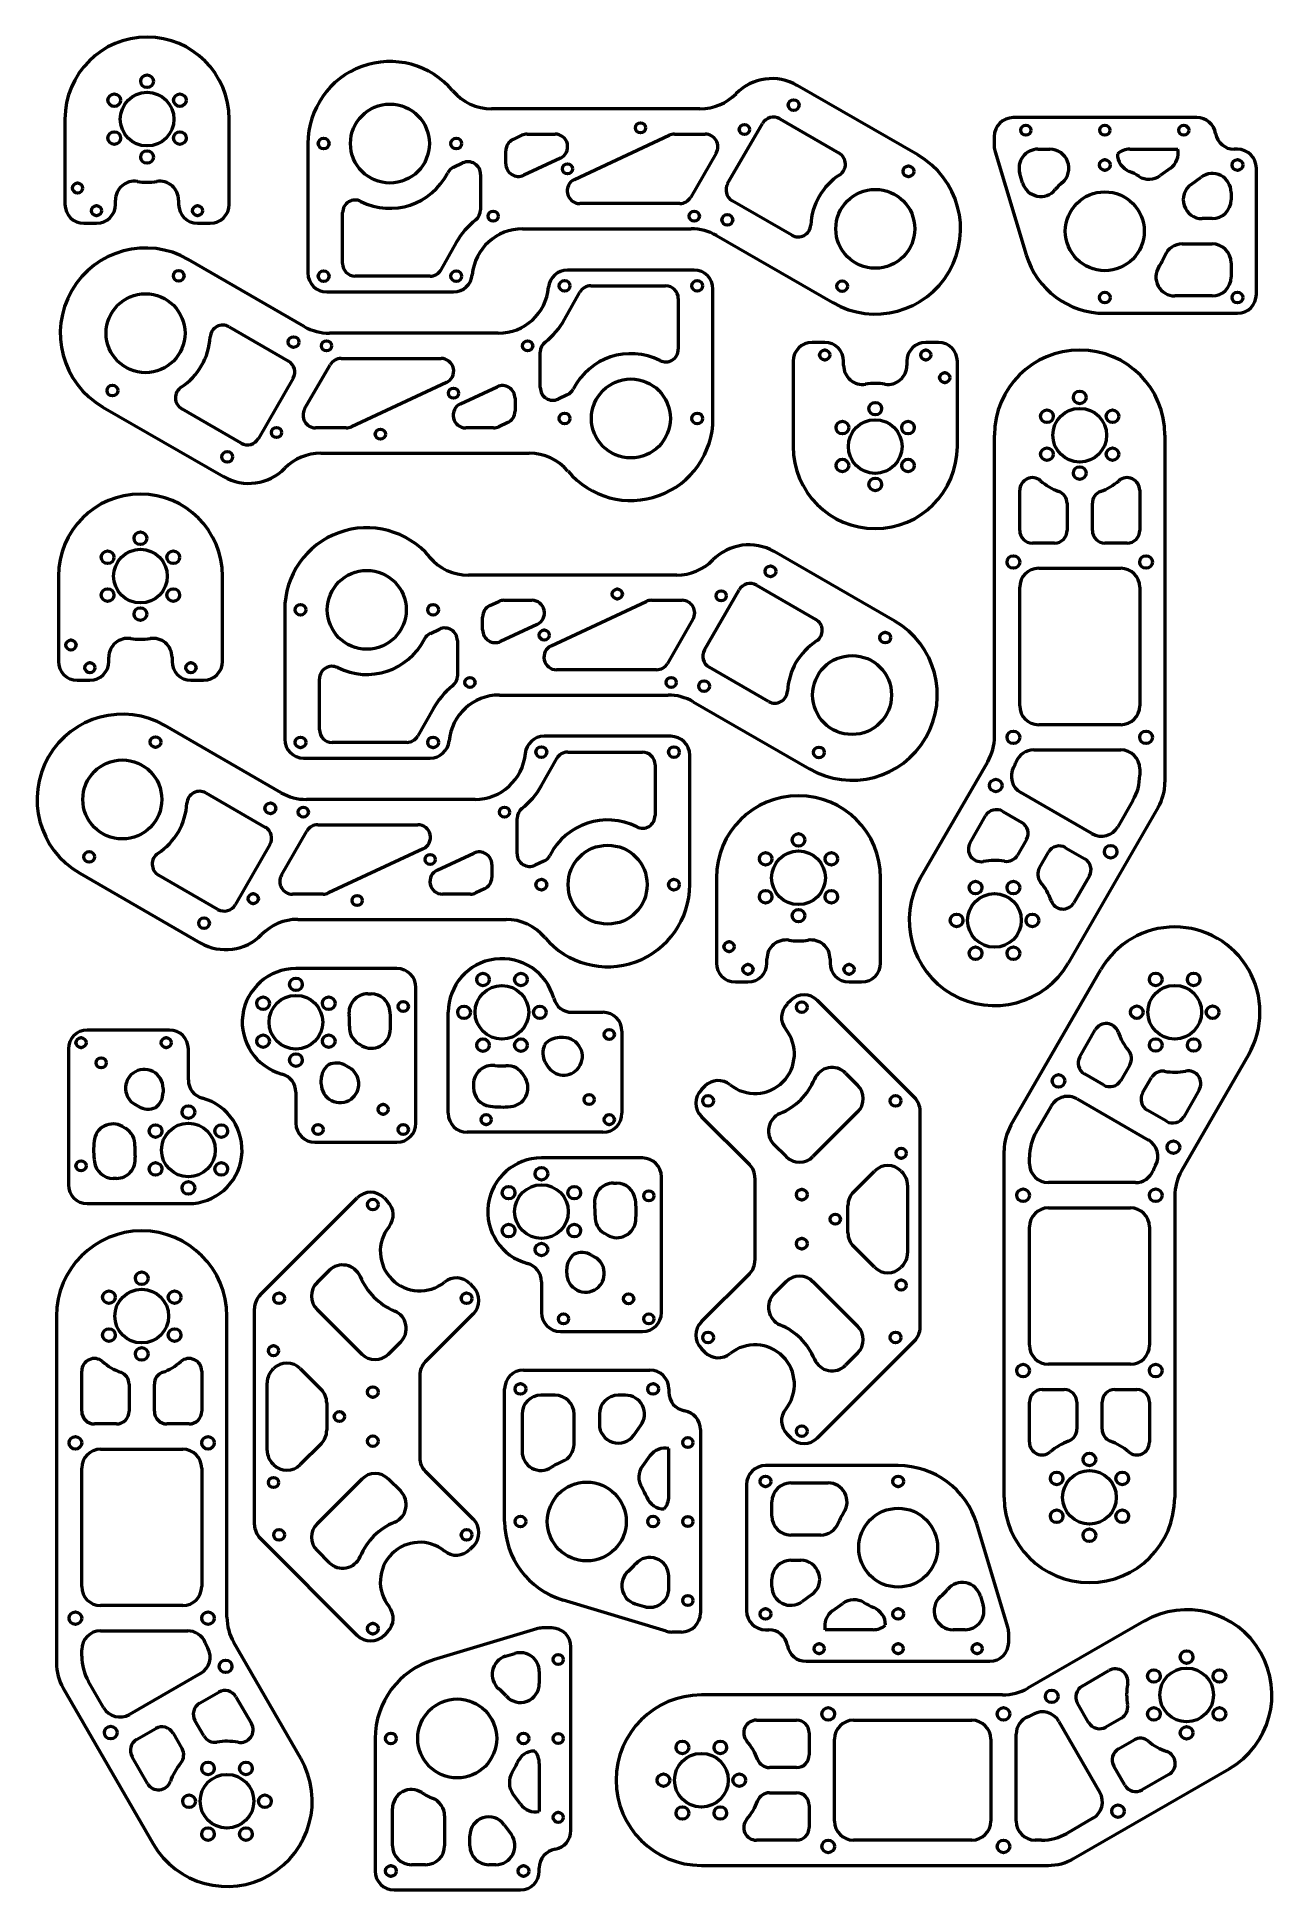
# Model space of a CAD drawing. Header units: millimetres. Extents: x 1 to 197, y 2 to 296.
import ezdxf

# ---------------------------------------------------------------- set-up
doc = ezdxf.new("R2010")
doc.units = ezdxf.units.MM
doc.layers.add('Visible (ISO)', color=7, linetype='Continuous', lineweight=50)

msp = doc.modelspace()

# ---------------------------------------------------------------- linework, layer by layer
at = {"layer": 'Visible (ISO)'}
for p, q in [((140.93, 277.31), (121.83, 288.34)), ((5.87, 282.99), (5.87, 269.49)), ((31.87, 269.49), (31.87, 282.99)), ((106.42, 284.62), (73.42, 284.62)), ((110.8, 272.77), (116.3, 282.3)), ((119.04, 283.03), (128.45, 277.59)), ((185.11, 283.23), (156.02, 283.23)), ((44.33, 279.12), (44.33, 258.62)), ((76.83, 279.79), (78.23, 280.44)), ((79.07, 280.62), (83.47, 280.62)), ((86.55, 273.44), (101.56, 280.44)), ((102.4, 280.62), (107.26, 280.62)), ((153.02, 280.23), (153.02, 278.67)), ((67.41, 275.39), (68.83, 276.05)), ((75.68, 275.92), (75.68, 277.97)), ((84.32, 276.81), (78.52, 274.11)), ((108.99, 277.62), (104.95, 270.62)), ((153.15, 277.8), (158.08, 261.47)), ((159.93, 278.23), (161.83, 278.23)), ((174.48, 278.23), (182.11, 278.23)), ((191.52, 278.23), (191.02, 278.23)), ((71.68, 274.24), (71.68, 268.63)), ((157.51, 272.88), (157.06, 274.36)), ((180.92, 275.23), (179.29, 274.04)), ((184.19, 272.66), (185.76, 273.8)), ((194.52, 255.23), (194.52, 275.23)), ((13.87, 269.49), (13.87, 270.15)), ((23.87, 270.15), (23.87, 269.49)), ((120.95, 264.6), (111.54, 270.04)), ((190.52, 271.37), (190.52, 270.23)), ((49.83, 260.12), (49.83, 268.18)), ((103.21, 269.62), (87.39, 269.62)), ((187.52, 267.23), (185.95, 267.23)), ((8.87, 266.49), (10.87, 266.49)), ((26.87, 266.49), (28.87, 266.49)), ((78.33, 265.62), (105.04, 265.62)), ((109.04, 264.55), (127.43, 253.93)), ((67.83, 263.43), (65.41, 259.14)), ((182.79, 263.23), (187.52, 263.23)), ((43.77, 250.15), (25.38, 260.77)), ((105.48, 259.08), (85.43, 259.08)), ((190.52, 260.23), (190.52, 257.98)), ((47.33, 255.62), (67.38, 255.62)), ((63.67, 258.12), (51.83, 258.12)), ((84.98, 251.27), (87.4, 255.57)), ((89.14, 256.58), (100.98, 256.58)), ((108.48, 235.58), (108.48, 256.08)), ((102.98, 254.58), (102.98, 246.53)), ((187.52, 254.98), (181.61, 254.98)), ((31.86, 250.1), (41.27, 244.67)), ((170.52, 252.23), (191.52, 252.23)), ((74.48, 249.08), (47.77, 249.08)), ((126.17, 247.63), (124.17, 247.63)), ((144.17, 247.63), (142.17, 247.63)), ((43.82, 237.08), (47.86, 244.08)), ((49.6, 245.08), (65.42, 245.08)), ((81.13, 240.46), (81.13, 246.08)), ((121.17, 244.63), (121.17, 231.13)), ((129.17, 243.97), (129.17, 244.63)), ((139.17, 244.63), (139.17, 243.97)), ((147.17, 231.13), (147.17, 244.63)), ((42.01, 241.94), (36.51, 232.41)), ((66.26, 241.27), (51.25, 234.27)), ((68.49, 237.89), (74.29, 240.6)), ((77.13, 238.78), (77.13, 236.73)), ((85.4, 239.31), (83.98, 238.65)), ((11.88, 237.39), (30.98, 226.36)), ((33.77, 231.68), (24.36, 237.11)), ((75.98, 234.92), (74.58, 234.27)), ((50.41, 234.08), (45.56, 234.08)), ((73.74, 234.08), (69.34, 234.08)), ((153.05, 185.21), (153.05, 232.92)), ((180.05, 232.92), (180.05, 177.98)), ((46.39, 230.08), (79.39, 230.08)), ((157.05, 217.84), (157.05, 224.2)), ((176.05, 224.2), (176.05, 217.84)), ((164.55, 222.14), (164.55, 217.84)), ((168.55, 217.84), (168.55, 222.14)), ((137.25, 203.46), (118.16, 214.49)), ((162.55, 215.84), (159.05, 215.84)), ((174.05, 215.84), (170.55, 215.84)), ((160.05, 211.84), (173.05, 211.84)), ((4.82, 210.6), (4.82, 197.1)), ((30.82, 197.1), (30.82, 210.6)), ((102.74, 210.77), (69.74, 210.77)), ((107.13, 198.91), (112.63, 208.44)), ((115.36, 209.17), (124.78, 203.74)), ((157.05, 190.07), (157.05, 208.84)), ((176.05, 208.84), (176.05, 190.07)), ((73.16, 205.93), (74.55, 206.58)), ((75.4, 206.77), (79.8, 206.77)), ((82.87, 199.58), (97.88, 206.58)), ((98.73, 206.77), (103.58, 206.77)), ((40.66, 205.27), (40.66, 184.77)), ((72, 202.07), (72, 204.12)), ((80.64, 202.96), (74.85, 200.25)), ((105.31, 203.77), (101.27, 196.77)), ((63.74, 201.54), (65.16, 202.2)), ((68, 200.39), (68, 194.77)), ((12.82, 197.1), (12.82, 197.75)), ((22.82, 197.75), (22.82, 197.1)), ((7.82, 194.1), (9.82, 194.1)), ((25.82, 194.1), (27.82, 194.1)), ((46.16, 186.27), (46.16, 194.32)), ((99.54, 195.77), (83.71, 195.77)), ((117.28, 190.75), (107.86, 196.18)), ((74.66, 191.77), (101.36, 191.77)), ((64.16, 189.58), (61.73, 185.28)), ((105.36, 190.7), (123.75, 180.08)), ((40.1, 176.3), (21.7, 186.92)), ((101.8, 185.23), (81.75, 185.23)), ((173.05, 187.07), (160.05, 187.07)), ((59.99, 184.27), (48.16, 184.27)), ((85.47, 182.73), (97.3, 182.73)), ((104.8, 161.73), (104.8, 182.23)), ((159.27, 183.07), (173.05, 183.07)), ((43.66, 181.77), (63.7, 181.77)), ((81.3, 177.42), (83.73, 181.71)), ((99.3, 180.73), (99.3, 172.67)), ((141.36, 162.82), (151.98, 181.21)), ((176.05, 180.07), (176.05, 179.05)), ((28.18, 176.25), (37.6, 170.81)), ((168.49, 169.81), (157.22, 176.31)), ((70.8, 175.23), (44.1, 175.23)), ((154.36, 173.34), (157.39, 171.59)), ((178.98, 173.98), (164.74, 149.32)), ((174.98, 175.05), (172.58, 170.91)), ((45.92, 171.23), (61.74, 171.23)), ((77.46, 166.61), (77.46, 172.22)), ((149.18, 168.37), (151.63, 172.61)), ((38.33, 168.08), (32.83, 158.55)), ((40.15, 163.23), (44.19, 170.23)), ((62.59, 167.42), (47.58, 160.42)), ((158.12, 168.86), (156.71, 166.41)), ((164.32, 167.59), (167.35, 165.84)), ((64.81, 164.04), (70.61, 166.74)), ((73.46, 164.93), (73.46, 162.88)), ((81.72, 165.46), (80.3, 164.8)), ((160.17, 164.41), (161.59, 166.86)), ((8.2, 163.54), (27.3, 152.51)), ((30.1, 157.82), (20.68, 163.26)), ((109.02, 162.82), (109.02, 149.32)), ((135.02, 149.32), (135.02, 162.82)), ((168.08, 163.11), (165.63, 158.87)), ((46.73, 160.23), (41.88, 160.23)), ((70.06, 160.23), (65.66, 160.23)), ((72.3, 161.07), (70.91, 160.42)), ((42.72, 156.23), (75.71, 156.23)), ((117.02, 149.32), (117.02, 149.97)), ((127.02, 149.97), (127.02, 149.32)), ((58.44, 148.44), (42.44, 148.44)), ((155.66, 123.62), (169.9, 148.28)), ((53.84, 144.44), (54.35, 144.44)), ((61.44, 123.94), (61.44, 145.44)), ((112.02, 146.32), (114.02, 146.32)), ((130.02, 146.32), (132.02, 146.32)), ((66.56, 125.51), (66.56, 141.51)), ((86.16, 141.51), (91.06, 141.51)), ((120.78, 143.39), (120.21, 142.83)), ((140.4, 128.01), (125.02, 143.39)), ((22.41, 138.7), (9.41, 138.7)), ((94.06, 138.51), (94.06, 125.51)), ((166.56, 134.48), (169.01, 138.73)), ((6.41, 135.7), (6.41, 114.2)), ((25.41, 130.8), (25.41, 135.7)), ((52.89, 136.22), (52.41, 136.5)), ((84.8, 137.51), (84.18, 137.51)), ((50.35, 133.07), (50.89, 132.76)), ((81.93, 133.6), (82.24, 133.06)), ((174.47, 133.19), (173.05, 130.73)), ((193.28, 134.78), (182.66, 116.38)), ((21.41, 129.45), (21.41, 128.83)), ((46.44, 130.2), (46.44, 130.82)), ((70.56, 130.11), (70.56, 129.6)), ((78.78, 131.06), (78.5, 131.54)), ((107.2, 129.82), (106.63, 129.25)), ((129.45, 131.89), (131.38, 129.96)), ((170.32, 130), (167.29, 131.75)), ((176.51, 128.73), (177.93, 131.19)), ((185.46, 129.23), (183.01, 124.98)), ((17.5, 126.58), (16.96, 126.89)), ((42.44, 128.84), (42.44, 123.94)), ((159.66, 122.54), (162.06, 126.69)), ((166.15, 127.79), (177.42, 121.28)), ((14.96, 123.42), (15.44, 123.15)), ((106.63, 125.01), (114.24, 117.4)), ((131.38, 125.72), (124.31, 118.65)), ((141.28, 91.6), (141.28, 125.89)), ((180.28, 124.25), (177.25, 126)), ((45.44, 120.94), (58.44, 120.94)), ((91.06, 122.51), (69.56, 122.51)), ((120.07, 118.65), (118.14, 120.58)), ((97.32, 118.44), (81.32, 118.44)), ((154.59, 64.68), (154.59, 119.62)), ((158.59, 117.53), (158.59, 118.54)), ((14.01, 115.2), (13.51, 115.2)), ((100.32, 93.94), (100.32, 115.44)), ((115.12, 115.28), (115.12, 102.21)), ((130.73, 113.04), (134.04, 116.35)), ((138.28, 116.35), (138.4, 116.23)), ((175.37, 114.53), (161.59, 114.53)), ((36.76, 96.74), (52.15, 112.12)), ((56.39, 112.12), (56.96, 111.55)), ((92.72, 114.44), (93.22, 114.44)), ((139.28, 114.11), (139.28, 103.38)), ((181.59, 112.38), (181.59, 64.68)), ((9.41, 111.2), (25.41, 111.2)), ((129.85, 106.57), (129.85, 110.92)), ((161.59, 110.53), (174.59, 110.53)), ((91.76, 106.22), (91.29, 106.49)), ((158.59, 88.76), (158.59, 107.53)), ((177.59, 107.53), (177.59, 88.76)), ((89.23, 103.06), (89.77, 102.75)), ((134.04, 101.14), (130.73, 104.45)), ((47.72, 100.62), (45.79, 98.69)), ((85.32, 100.19), (85.32, 100.81)), ((114.24, 100.09), (106.63, 92.48)), ((138.4, 101.26), (138.28, 101.14)), ((69.97, 98.55), (70.53, 97.98)), ((81.32, 98.84), (81.32, 93.94)), ((118.14, 96.92), (120.07, 98.85)), ((124.31, 98.85), (131.38, 91.78)), ((35.89, 60.33), (35.89, 94.61)), ((45.79, 94.44), (52.86, 87.37)), ((4.52, 93.39), (4.52, 38.45)), ((31.52, 45.69), (31.52, 93.39)), ((70.53, 93.74), (62.93, 86.13)), ((57.1, 87.37), (59.03, 89.3)), ((84.32, 90.94), (97.32, 90.94)), ((106.63, 88.24), (107.2, 87.67)), ((125.02, 74.1), (140.4, 89.48)), ((131.38, 87.53), (129.45, 85.6)), ((174.59, 85.76), (161.59, 85.76)), ((8.52, 78.31), (8.52, 84.67)), ((16.02, 82.61), (16.02, 78.31)), ((20.02, 78.31), (20.02, 82.61)), ((27.52, 84.67), (27.52, 78.31)), ((37.89, 72.11), (37.89, 82.84)), ((38.76, 84.96), (38.89, 85.08)), ((43.13, 85.08), (46.44, 81.77)), ((62.05, 84.01), (62.05, 70.94)), ((78.49, 84.85), (98.49, 84.85)), ((47.32, 79.64), (47.32, 75.3)), ((75.49, 60.85), (75.49, 81.85)), ((83.49, 80.85), (81.24, 80.85)), ((94.63, 80.85), (93.49, 80.85)), ((101.49, 81.85), (101.49, 81.35)), ((158.59, 73.4), (158.59, 79.76)), ((160.59, 81.76), (164.09, 81.76)), ((166.09, 79.76), (166.09, 75.46)), ((170.09, 75.46), (170.09, 79.76)), ((172.09, 81.76), (175.59, 81.76)), ((177.59, 79.76), (177.59, 73.4)), ((78.24, 77.85), (78.24, 71.94)), ((86.49, 73.12), (86.49, 77.85)), ((90.49, 77.85), (90.49, 76.27)), ((14.02, 76.31), (10.52, 76.31)), ((25.52, 76.31), (22.02, 76.31)), ((95.92, 74.51), (97.06, 76.09)), ((106.49, 75.43), (106.49, 46.35)), ((120.21, 74.67), (120.78, 74.1)), ((11.52, 72.31), (24.52, 72.31)), ((46.44, 73.18), (43.13, 69.87)), ((98.5, 71.25), (97.31, 69.61)), ((101.49, 64.81), (101.49, 72.43)), ((8.52, 50.54), (8.52, 69.31)), ((27.52, 69.31), (27.52, 50.54)), ((38.89, 69.87), (38.76, 69.99)), ((52.86, 67.57), (45.79, 60.5)), ((59.03, 65.64), (57.1, 67.57)), ((62.93, 68.82), (70.53, 61.21)), ((137.8, 69.71), (116.8, 69.71)), ((113.8, 66.71), (113.8, 46.71)), ((120.8, 66.96), (126.71, 66.96)), ((117.8, 61.71), (117.8, 63.96)), ((125.53, 58.71), (120.8, 58.71)), ((155.17, 44.13), (150.25, 60.46)), ((52.15, 42.82), (36.76, 58.21)), ((45.79, 56.26), (47.72, 54.33)), ((70.53, 56.97), (69.97, 56.4)), ((120.8, 54.71), (122.38, 54.71)), ((101.49, 50.26), (101.49, 52.15)), ((117.8, 50.57), (117.8, 51.71)), ((24.52, 47.54), (11.52, 47.54)), ((101.07, 43.48), (84.74, 48.4)), ((96.15, 47.83), (97.63, 47.39)), ((124.13, 49.28), (122.56, 48.14)), ((127.4, 46.7), (129.04, 47.89)), ((150.82, 49.05), (151.26, 47.57)), ((176.73, 45.07), (158.34, 34.45)), ((11.52, 43.54), (25.3, 43.54)), ((43.21, 23.29), (32.59, 41.69)), ((56.96, 43.39), (56.39, 42.82)), ((80.56, 43.86), (64.23, 38.94)), ((82.98, 43.99), (81.42, 43.99)), ((103.49, 43.35), (101.94, 43.35)), ((116.8, 43.71), (117.3, 43.71)), ((133.84, 43.71), (126.22, 43.71)), ((148.39, 43.71), (146.49, 43.71)), ((155.3, 41.71), (155.3, 43.26)), ((8.52, 39.52), (8.52, 40.54)), ((75.64, 39.51), (77.11, 39.95)), ((85.98, 11.91), (85.98, 40.99)), ((123.22, 38.71), (152.3, 38.71)), ((11.99, 31.38), (9.59, 35.52)), ((27.35, 36.78), (16.08, 30.28)), ((80.98, 37.08), (80.98, 35.19)), ((166.94, 34.79), (171.18, 37.24)), ((5.59, 34.45), (19.83, 9.79)), ((27.18, 32.07), (30.21, 33.82)), ((32.94, 33.08), (35.39, 28.84)), ((154.34, 33.38), (106.64, 33.38)), ((115.35, 29.38), (121.72, 29.38)), ((130.72, 29.38), (149.48, 29.38)), ((167.96, 29.03), (166.21, 32.06)), ((173.15, 29.72), (170.69, 28.3)), ((17.22, 26.32), (20.25, 28.07)), ((22.98, 27.33), (24.4, 24.88)), ((27.86, 26.88), (26.45, 29.33)), ((54.98, 26.49), (54.98, 5.49)), ((123.72, 27.38), (123.72, 23.88)), ((156.48, 13.38), (156.48, 27.15)), ((163.24, 29.2), (169.75, 17.94)), ((18.94, 19.34), (16.49, 23.58)), ((127.72, 13.38), (127.72, 26.38)), ((152.48, 26.38), (152.48, 13.38)), ((172.69, 24.84), (175.15, 26.25)), ((80.98, 22.53), (80.98, 14.91)), ((121.72, 21.88), (117.42, 21.88)), ((165.58, 7.45), (190.23, 21.68)), ((173.71, 19.07), (171.96, 22.1)), ((180.68, 20.79), (176.44, 18.34)), ((77.98, 16.09), (76.8, 17.73)), ((117.42, 17.88), (121.72, 17.88)), ((57.73, 9.49), (57.73, 15.4)), ((123.72, 15.88), (123.72, 12.38)), ((65.98, 14.22), (65.98, 9.49)), ((75.41, 12.83), (76.55, 11.25)), ((168.65, 13.84), (164.5, 11.45)), ((69.98, 9.49), (69.98, 11.07)), ((121.72, 10.38), (115.35, 10.38)), ((149.48, 10.38), (130.72, 10.38)), ((160.5, 10.38), (159.48, 10.38)), ((62.98, 6.49), (60.73, 6.49)), ((74.12, 6.49), (72.98, 6.49)), ((80.98, 5.49), (80.98, 5.99)), ((106.64, 6.38), (161.58, 6.38)), ((57.98, 2.49), (77.98, 2.49))]:
    msp.add_line(p, q, dxfattribs=at)
for centre, radius in [((18.87, 288.99), 1), ((13.67, 285.99), 1), ((18.87, 282.99), 4.25), ((24.06, 285.99), 1), ((57.33, 279.12), 6.25), ((121.25, 285.22), 0.85), ((97.01, 281.62), 0.8), ((113.45, 281.35), 0.8), ((158.02, 281.23), 0.8), ((170.52, 281.23), 0.8), ((183.02, 281.23), 0.8), ((13.67, 279.99), 1), ((24.06, 279.99), 1), ((46.83, 279.12), 0.85), ((67.83, 279.12), 0.85), ((18.87, 276.99), 1), ((85.43, 275.12), 0.8), ((170.52, 275.73), 0.85), ((191.52, 275.73), 0.85), ((139.43, 274.72), 0.85), ((7.87, 272.08), 0.8), ((134.18, 265.62), 6.25), ((170.52, 265.23), 6.25), ((10.87, 268.49), 0.8), ((26.87, 268.49), 0.8), ((73.68, 267.62), 0.8), ((105.52, 267.62), 0.8), ((110.75, 267.03), 0.85), ((23.88, 258.18), 0.85), ((46.83, 258.12), 0.85), ((67.83, 258.12), 0.85), ((84.98, 256.58), 0.85), ((105.98, 256.58), 0.85), ((128.93, 256.53), 0.85), ((170.52, 254.73), 0.85), ((191.52, 254.73), 0.85), ((18.63, 249.08), 6.25), ((42.07, 247.68), 0.85), ((47.29, 247.08), 0.8), ((79.13, 247.08), 0.8), ((126.17, 245.63), 0.8), ((142.17, 245.63), 0.8), ((13.38, 239.99), 0.85), ((95.48, 235.58), 6.25), ((145.17, 242.04), 0.8), ((67.38, 239.58), 0.8), ((134.17, 237.13), 1), ((166.55, 238.92), 1), ((84.98, 235.58), 0.85), ((105.98, 235.58), 0.85), ((128.97, 234.13), 1), ((134.17, 231.13), 4.25), ((139.36, 234.13), 1), ((161.35, 235.92), 1), ((166.55, 232.92), 4.25), ((171.74, 235.92), 1), ((39.36, 233.36), 0.8), ((55.81, 233.08), 0.8), ((31.57, 229.49), 0.85), ((128.97, 228.13), 1), ((139.36, 228.13), 1), ((161.35, 229.92), 1), ((171.74, 229.92), 1), ((134.17, 225.13), 1), ((166.55, 226.92), 1), ((17.82, 216.6), 1), ((12.62, 213.6), 1), ((17.82, 210.6), 4.25), ((23.01, 213.6), 1), ((53.66, 205.27), 6.25), ((117.57, 211.36), 0.85), ((156.05, 212.84), 1), ((177.05, 212.84), 1), ((12.62, 207.6), 1), ((23.01, 207.6), 1), ((93.33, 207.77), 0.8), ((17.82, 204.6), 1), ((43.16, 205.27), 0.85), ((64.16, 205.27), 0.85), ((109.77, 207.49), 0.8), ((6.82, 199.69), 0.8), ((81.76, 201.27), 0.8), ((135.75, 200.86), 0.85), ((9.82, 196.1), 0.8), ((25.82, 196.1), 0.8), ((130.5, 191.77), 6.25), ((70, 193.77), 0.8), ((101.85, 193.77), 0.8), ((107.07, 193.18), 0.85), ((20.2, 184.32), 0.85), ((43.16, 184.27), 0.85), ((64.16, 184.27), 0.85), ((156.05, 185.07), 1), ((177.05, 185.07), 1), ((81.3, 182.73), 0.85), ((102.3, 182.73), 0.85), ((125.25, 182.68), 0.85), ((14.95, 175.23), 6.25), ((153.26, 177.44), 1), ((38.39, 173.82), 0.85), ((43.61, 173.23), 0.8), ((75.46, 173.23), 0.8), ((91.8, 161.73), 6.25), ((122.02, 168.82), 1), ((171.45, 166.94), 1), ((9.7, 166.13), 0.85), ((63.7, 165.73), 0.8), ((116.82, 165.82), 1), ((122.02, 162.82), 4.25), ((127.22, 165.82), 1), ((81.3, 161.73), 0.85), ((102.3, 161.73), 0.85), ((150.05, 161.27), 1), ((156.05, 161.27), 1), ((35.69, 159.51), 0.8), ((52.13, 159.23), 0.8), ((116.82, 159.82), 1), ((127.22, 159.82), 1), ((153.05, 156.07), 4.25), ((27.89, 155.63), 0.85), ((122.02, 156.82), 1), ((147.05, 156.07), 1), ((159.05, 156.07), 1), ((111.02, 151.91), 0.8), ((150.05, 150.87), 1), ((156.05, 150.87), 1), ((42.44, 145.94), 1), ((72.06, 146.71), 1), ((78.06, 146.71), 1), ((114.02, 148.32), 0.8), ((130.02, 148.32), 0.8), ((178.59, 146.72), 1), ((184.59, 146.72), 1), ((37.25, 142.94), 1), ((42.44, 139.94), 4.25), ((47.64, 142.94), 1), ((75.06, 141.51), 4.25), ((181.59, 141.53), 4.25), ((59.44, 142.44), 0.8), ((69.06, 141.51), 1), ((81.06, 141.51), 1), ((122.54, 142.33), 0.85), ((175.59, 141.53), 1), ((187.59, 141.53), 1), ((92.06, 138.01), 0.8), ((8.41, 136.7), 0.8), ((21.91, 136.7), 0.8), ((37.25, 136.94), 1), ((47.64, 136.94), 1), ((72.06, 136.31), 1), ((78.06, 136.31), 1), ((178.59, 136.33), 1), ((184.59, 136.33), 1), ((11.61, 133.51), 0.8), ((42.44, 133.94), 1), ((163.19, 130.65), 1), ((25.41, 125.7), 1), ((56.24, 126.14), 0.8), ((88.86, 127.71), 0.8), ((107.7, 127.48), 0.85), ((137.39, 127.48), 0.85), ((20.21, 122.7), 1), ((25.41, 119.7), 4.25), ((30.61, 122.7), 1), ((45.94, 122.94), 0.8), ((59.44, 122.94), 0.8), ((72.56, 124.51), 0.8), ((92.06, 124.51), 0.8), ((181.38, 120.15), 1), ((8.41, 117.2), 0.8), ((20.21, 116.7), 1), ((30.61, 116.7), 1), ((138.28, 119.18), 0.8), ((25.41, 113.7), 1), ((81.32, 115.94), 1), ((54.62, 111.06), 0.85), ((76.12, 112.94), 1), ((81.32, 109.94), 4.25), ((86.51, 112.94), 1), ((98.32, 112.44), 0.8), ((122.54, 112.63), 0.85), ((157.59, 112.53), 1), ((178.59, 112.53), 1), ((127.85, 108.75), 0.8), ((76.12, 106.94), 1), ((86.51, 106.94), 1), ((122.54, 104.86), 0.85), ((81.32, 103.94), 1), ((18.02, 99.39), 1), ((12.83, 96.39), 1), ((18.02, 93.39), 4.25), ((23.22, 96.39), 1), ((39.77, 96.21), 0.85), ((69.47, 96.21), 0.85), ((95.12, 96.14), 0.8), ((138.28, 98.31), 0.8), ((12.83, 90.39), 1), ((23.22, 90.39), 1), ((84.82, 92.94), 0.8), ((98.32, 92.94), 0.8), ((18.02, 87.39), 1), ((38.89, 87.91), 0.8), ((107.7, 90.01), 0.85), ((137.39, 90.01), 0.85), ((157.59, 84.76), 1), ((178.59, 84.76), 1), ((54.62, 81.36), 0.85), ((77.99, 81.85), 0.85), ((98.99, 81.85), 0.85), ((49.32, 77.47), 0.8), ((7.52, 73.31), 1), ((28.52, 73.31), 1), ((54.62, 73.58), 0.85), ((104.49, 73.35), 0.8), ((122.54, 75.16), 0.85), ((168.09, 70.68), 1), ((38.89, 67.04), 0.8), ((116.8, 67.21), 0.85), ((137.8, 67.21), 0.85), ((162.9, 67.68), 1), ((168.09, 64.68), 4.25), ((173.29, 67.68), 1), ((88.49, 60.85), 6.25), ((77.99, 60.85), 0.85), ((98.99, 60.85), 0.85), ((104.49, 60.85), 0.8), ((137.8, 56.71), 6.25), ((162.9, 61.68), 1), ((173.29, 61.68), 1), ((39.77, 58.73), 0.85), ((69.47, 58.73), 0.85), ((168.09, 58.68), 1), ((104.49, 48.35), 0.8), ((116.8, 46.21), 0.85), ((137.8, 46.21), 0.85), ((7.52, 45.54), 1), ((28.52, 45.54), 1), ((54.62, 43.88), 0.85), ((125.3, 40.71), 0.8), ((137.8, 40.71), 0.8), ((150.3, 40.71), 0.8), ((31.31, 37.91), 1), ((83.98, 38.99), 0.8), ((183.48, 39.38), 1), ((178.29, 36.38), 1), ((183.48, 33.38), 4.25), ((188.68, 36.38), 1), ((67.98, 26.49), 6.25), ((162.11, 33.16), 1), ((126.72, 30.38), 1), ((154.48, 30.38), 1), ((178.29, 30.38), 1), ((188.68, 30.38), 1), ((13.12, 27.41), 1), ((57.48, 26.49), 0.85), ((78.48, 26.49), 0.85), ((83.98, 26.49), 0.8), ((183.48, 27.38), 1), ((106.64, 19.88), 4.25), ((103.64, 25.07), 1), ((109.64, 25.07), 1), ((31.52, 16.54), 4.25), ((28.52, 21.74), 1), ((34.52, 21.74), 1), ((100.64, 19.88), 1), ((112.64, 19.88), 1), ((25.52, 16.54), 1), ((37.52, 16.54), 1), ((83.98, 13.99), 0.8), ((103.64, 14.68), 1), ((109.64, 14.68), 1), ((172.61, 14.97), 1), ((28.52, 11.35), 1), ((34.52, 11.35), 1), ((126.72, 9.38), 1), ((154.48, 9.38), 1), ((57.48, 5.49), 0.85), ((78.48, 5.49), 0.85)]:
    msp.add_circle(centre, radius, dxfattribs=at)
for centre, radius, start, end in [((18.87, 282.99), 13, 0, 180), ((57.33, 279.12), 13, 40.0052, 180), ((117.83, 281.41), 8, 60, 135.5225), ((73.42, 292.62), 8, 220.0052, 270), ((106.42, 292.62), 8, 270, 315.5225), ((118.04, 281.3), 2, 60, 150), ((156.02, 280.23), 3, 90, 180), ((185.11, 280.23), 3, 9.5941, 90), ((77.68, 277.97), 2, 115, 180), ((79.07, 278.62), 2, 90, 115), ((83.47, 278.62), 2, 295, 90), ((102.4, 278.62), 2, 90, 115), ((107.26, 278.62), 2, 330, 90), ((191.02, 281.23), 3, 189.5941, 270), ((69.68, 274.24), 2, 0, 115), ((77.68, 275.92), 2, 180, 295), ((134.18, 265.62), 13.5, 240, 60), ((127.45, 275.86), 2, 303.3218, 60), ((156.02, 278.67), 3, 180, 196.7859), ((159.93, 275.23), 3, 90, 196.7859), ((161.83, 275.23), 3, 310.9994, 90), ((174.48, 275.23), 3, 90, 130.8174), ((175.52, 277.5), 3, 180, 247.8298), ((179.16, 277.66), 3, 305.916, 10.9081), ((191.52, 275.23), 3, 0, 90), ((16.87, 270.15), 3, 81.1501, 180), ((18.87, 282.99), 10, 261.1501, 278.8499), ((20.87, 270.15), 3, 0, 98.8499), ((57.33, 279.12), 10.25, 243.3218, 333.0992), ((68.26, 273.58), 2, 115, 153.0992), ((87.39, 271.62), 2, 115, 270), ((134.18, 265.62), 10.25, 123.3218, 176.6782), ((170.52, 265.23), 10.25, 130.9994, 139.9589), ((170.52, 265.23), 10.25, 58.0861, 67.8298), ((177.53, 276.47), 3, 238.0861, 305.916), ((187.52, 271.37), 3, 0, 125.916), ((51.83, 268.18), 2, 63.3218, 180), ((103.21, 271.62), 2, 270, 330), ((112.54, 271.77), 2, 150, 240), ((160.38, 273.75), 3, 196.7859, 319.9589), ((185.95, 270.23), 3, 125.916, 270), ((187.52, 270.23), 3, 270, 0), ((8.87, 269.49), 3, 180, 270), ((10.87, 269.49), 3, 270, 0), ((26.87, 269.49), 3, 180, 270), ((28.87, 269.49), 3, 270, 0), ((69.68, 268.63), 2, 308.1924, 0), ((78.33, 257.62), 12, 128.1924, 151.045), ((78.33, 257.62), 8, 90, 174.7841), ((105.04, 257.62), 8, 60, 90), ((121.95, 266.33), 2, 240, 356.6782), ((18.63, 249.08), 13.5, 60, 240), ((170.52, 265.23), 13, 196.7859, 270), ((170.52, 265.23), 10.25, 326.8269, 337.8298), ((182.79, 260.23), 3, 90, 157.8298), ((187.52, 260.23), 3, 0, 90), ((47.33, 258.62), 3, 180, 270), ((51.83, 260.12), 2, 180, 270), ((63.67, 260.12), 2, 270, 330.5324), ((67.38, 258.62), 3, 270, 354.7841), ((85.43, 256.08), 3, 90, 174.7841), ((105.48, 256.08), 3, 0, 90), ((181.61, 257.98), 3, 146.8269, 270), ((74.48, 257.08), 8, 270, 354.7841), ((89.14, 254.58), 2, 90, 150.5324), ((100.98, 254.58), 2, 0, 90), ((187.52, 257.98), 3, 270, 0), ((191.52, 255.23), 3, 270, 0), ((30.86, 248.37), 2, 60, 176.6782), ((47.77, 257.08), 8, 240, 270), ((74.48, 257.08), 12, 308.1924, 331.045), ((18.63, 249.08), 10.25, 303.3218, 356.6782), ((83.13, 246.08), 2, 128.1924, 180), ((124.17, 244.63), 3, 90, 180), ((126.17, 244.63), 3, 0, 90), ((142.17, 244.63), 3, 90, 180), ((144.17, 244.63), 3, 0, 90), ((40.27, 242.94), 2, 330, 60), ((49.6, 243.08), 2, 90, 150), ((65.42, 243.08), 2, 295, 90), ((95.48, 235.58), 10.25, 63.3218, 153.0992), ((100.98, 246.53), 2, 243.3218, 0), ((132.17, 243.97), 3, 180, 278.8499), ((136.17, 243.97), 3, 261.1501, 0), ((166.55, 232.92), 13.5, 0, 180), ((75.13, 238.78), 2, 0, 115), ((134.17, 231.13), 10, 81.1501, 98.8499), ((25.36, 238.85), 2, 123.3218, 240), ((69.34, 236.08), 2, 115, 270), ((83.13, 240.46), 2, 180, 295), ((84.55, 241.12), 2, 295, 333.0992), ((45.56, 236.08), 2, 150, 270), ((75.13, 236.73), 2, 295, 0), ((95.48, 235.58), 13, 220.0052, 0), ((34.77, 233.41), 2, 240, 330), ((50.41, 236.08), 2, 270, 295), ((73.74, 236.08), 2, 270, 295), ((46.39, 222.08), 8, 90, 135.5225), ((79.39, 222.08), 8, 40.0052, 90), ((134.17, 231.13), 13, 180, 0), ((34.98, 233.29), 8, 240, 315.5225), ((159.05, 224.2), 2, 49.2943, 180), ((174.05, 224.2), 2, 0, 130.7057), ((17.82, 210.6), 13, 0, 180), ((166.55, 232.92), 9.5, 229.2943, 249.6456), ((162.55, 222.14), 2, 0, 69.6456), ((170.55, 222.14), 2, 110.3544, 180), ((166.55, 232.92), 9.5, 290.3544, 310.7057), ((53.66, 205.27), 13, 40.0052, 180), ((159.05, 217.84), 2, 180, 270), ((162.55, 217.84), 2, 270, 0), ((170.55, 217.84), 2, 180, 270), ((174.05, 217.84), 2, 270, 0), ((114.16, 207.56), 8, 60, 135.5225), ((69.74, 218.77), 8, 220.0052, 270), ((102.74, 218.77), 8, 270, 315.5225), ((160.05, 208.84), 3, 90, 180), ((173.05, 208.84), 3, 0, 90), ((114.36, 207.44), 2, 60, 150), ((74, 204.12), 2, 115, 180), ((75.4, 204.77), 2, 90, 115), ((79.8, 204.77), 2, 295, 90), ((98.73, 204.77), 2, 90, 115), ((103.58, 204.77), 2, 330, 90), ((130.5, 191.77), 13.5, 240, 60), ((123.78, 202), 2, 303.3218, 60), ((15.82, 197.75), 3, 81.1501, 180), ((17.82, 210.6), 10, 261.1501, 278.8499), ((19.82, 197.75), 3, 0, 98.8499), ((53.66, 205.27), 10.25, 243.3218, 333.0992), ((64.58, 199.73), 2, 115, 153.0992), ((66, 200.39), 2, 0, 115), ((74, 202.07), 2, 180, 295), ((83.71, 197.77), 2, 115, 270), ((130.5, 191.77), 10.25, 123.3218, 176.6782), ((7.82, 197.1), 3, 180, 270), ((9.82, 197.1), 3, 270, 0), ((25.82, 197.1), 3, 180, 270), ((27.82, 197.1), 3, 270, 0), ((99.54, 197.77), 2, 270, 330), ((108.86, 197.91), 2, 150, 240), ((48.16, 194.32), 2, 63.3218, 180), ((66, 194.77), 2, 308.1924, 0), ((74.66, 183.77), 12, 128.1924, 151.045), ((74.66, 183.77), 8, 90, 174.7841), ((101.36, 183.77), 8, 60, 90), ((118.28, 192.48), 2, 240, 356.6782), ((14.95, 175.23), 13.5, 60, 240), ((160.05, 190.07), 3, 180, 270), ((173.05, 190.07), 3, 270, 0), ((48.16, 186.27), 2, 180, 270), ((59.99, 186.27), 2, 270, 330.5324), ((81.75, 182.23), 3, 90, 174.7841), ((101.8, 182.23), 3, 0, 90), ((145.05, 185.21), 8, 330, 0), ((43.66, 184.77), 3, 180, 270), ((63.7, 184.77), 3, 270, 354.7841), ((70.8, 183.23), 8, 270, 354.7841), ((85.47, 180.73), 2, 90, 150.5324), ((97.3, 180.73), 2, 0, 90), ((159.27, 180.07), 3, 90, 158.1841), ((173.05, 180.07), 3, 0, 90), ((158.72, 178.91), 3, 151.4995, 240), ((149.06, 184.16), 8, 331.4995, 338.1841), ((168.05, 179.05), 8, 330, 0), ((27.18, 174.52), 2, 60, 176.6782), ((44.1, 183.23), 8, 240, 270), ((70.8, 183.23), 12, 308.1924, 331.045), ((172.05, 177.98), 8, 330, 0), ((14.95, 175.23), 10.25, 303.3218, 356.6782), ((79.46, 172.22), 2, 128.1924, 180), ((122.02, 162.82), 13, 0, 180), ((153.36, 171.61), 2, 60, 150), ((36.6, 169.08), 2, 330, 60), ((45.92, 169.23), 2, 90, 150), ((61.74, 169.23), 2, 295, 90), ((91.8, 161.73), 10.25, 63.3218, 153.0992), ((97.3, 172.67), 2, 243.3218, 0), ((156.39, 169.86), 2, 330, 60), ((169.99, 172.41), 3, 240, 330), ((150.91, 167.37), 2, 150, 280.7057), ((163.32, 165.86), 2, 60, 150), ((21.68, 164.99), 2, 123.3218, 240), ((71.46, 164.93), 2, 0, 115), ((79.46, 166.61), 2, 180, 295), ((80.87, 167.27), 2, 295, 333.0992), ((153.05, 156.07), 9.5, 80.3544, 100.7057), ((154.97, 167.41), 2, 260.3544, 330), ((161.9, 163.41), 2, 150, 219.6456), ((166.35, 164.11), 2, 330, 60), ((41.88, 162.23), 2, 150, 270), ((65.66, 162.23), 2, 115, 270), ((71.46, 162.88), 2, 295, 0), ((91.8, 161.73), 13, 220.0052, 0), ((153.05, 156.07), 13.5, 150, 330), ((153.05, 156.07), 9.5, 19.2943, 39.6456), ((31.1, 159.55), 2, 240, 330), ((46.73, 162.23), 2, 270, 295), ((70.06, 162.23), 2, 270, 295), ((163.9, 159.87), 2, 199.2943, 330), ((42.72, 148.23), 8, 90, 135.5225), ((75.71, 148.23), 8, 40.0052, 90), ((31.3, 159.44), 8, 240, 315.5225), ((120.02, 149.97), 3, 81.1501, 180), ((122.02, 162.82), 10, 261.1501, 278.8499), ((124.02, 149.97), 3, 0, 98.8499), ((181.59, 141.53), 13.5, 330, 150), ((75.06, 141.51), 8.5, 15.1217, 180), ((42.44, 139.94), 8.5, 90, 254.8783), ((58.44, 145.44), 3, 0, 90), ((112.02, 149.32), 3, 180, 270), ((114.02, 149.32), 3, 270, 0), ((130.02, 149.32), 3, 180, 270), ((132.02, 149.32), 3, 270, 0), ((53.84, 141.44), 3, 90, 187.4947), ((54.35, 141.44), 3, 7.1808, 90), ((122.9, 141.27), 3, 45, 135), ((42.44, 139.94), 8.5, 355.7715, 7.4947), ((42.44, 139.94), 15, 354.6243, 7.1808), ((86.16, 144.51), 3, 195.1217, 270), ((91.06, 138.51), 3, 0, 90), ((122.33, 140.7), 3, 135, 218.7937), ((9.41, 135.7), 3, 90, 180), ((22.41, 135.7), 3, 0, 90), ((53.91, 139.1), 3, 175.7715, 240), ((54.39, 138.82), 3, 240, 354.6243), ((115.12, 134.91), 6.25, 231.2063, 38.7937), ((170.74, 137.73), 2, 19.2943, 150), ((181.59, 141.53), 9.5, 199.2943, 219.6456), ((84.53, 135.1), 3, 155.604, 210), ((84.18, 134.51), 3, 90, 142.5048), ((84.8, 134.51), 3, 324.3147, 90), ((172.74, 134.19), 2, 330, 39.6456), ((18.41, 129.45), 3, 0, 125.6853), ((49.44, 130.82), 3, 127.4952, 180), ((48.85, 130.47), 3, 60, 114.396), ((49.39, 130.16), 3, 306.9165, 60), ((73.56, 130.11), 3, 82.5053, 180), ((75.06, 141.51), 8.5, 262.5053, 274.2285), ((75.9, 130.04), 3, 30, 94.2285), ((84.84, 134.56), 3, 210, 323.0835), ((127.33, 129.77), 3, 45, 157.1702), ((168.29, 133.48), 2, 150, 240), ((179.66, 130.19), 2, 80.3544, 150), ((181.59, 141.53), 9.5, 260.3544, 280.7057), ((183.73, 130.23), 2, 330, 100.7057), ((18.46, 129.49), 3, 126.9165, 240), ((28.41, 130.8), 3, 180, 254.8783), ((39.44, 128.84), 3, 0, 74.8783), ((49.44, 130.2), 3, 180, 305.6853), ((73.56, 129.6), 3, 180, 262.8192), ((76.18, 129.56), 3, 275.3757, 30), ((108.76, 127.13), 3, 135, 225), ((109.32, 127.7), 3, 51.2063, 135), ((115.12, 134.91), 10.25, 292.8298, 337.1702), ((129.26, 127.84), 3, 315, 45), ((171.32, 131.73), 2, 240, 330), ((19, 129.18), 3, 240, 294.396), ((18.41, 128.83), 3, 307.4952, 0), ((25.41, 119.7), 8.5, 270, 74.8783), ((75.06, 141.51), 15, 262.8192, 275.3757), ((138.28, 125.89), 3, 0, 45), ((164.65, 125.19), 3, 60, 150), ((178.25, 127.73), 2, 150, 240), ((13.46, 120.83), 3, 60, 174.6243), ((45.44, 123.94), 3, 180, 270), ((58.44, 123.94), 3, 270, 0), ((69.56, 125.51), 3, 180, 270), ((91.06, 125.51), 3, 270, 0), ((120.26, 122.7), 3, 112.8298, 225), ((162.59, 119.62), 8, 150, 180), ((181.28, 125.98), 2, 240, 330), ((25.41, 119.7), 15, 174.6243, 187.1808), ((13.94, 120.55), 3, 355.7715, 60), ((166.59, 118.54), 8, 150, 180), ((175.92, 118.69), 3, 331.4995, 60), ((13.51, 118.2), 3, 187.1808, 270), ((14.01, 118.2), 3, 270, 7.4947), ((25.41, 119.7), 8.5, 175.7715, 187.4947), ((81.32, 109.94), 8.5, 90, 254.8783), ((97.32, 115.44), 3, 0, 90), ((112.12, 115.28), 3, 0, 45), ((122.19, 120.77), 3, 225, 315), ((161.59, 117.53), 3, 180, 270), ((136.16, 114.23), 3, 45, 135), ((136.28, 114.11), 3, 0, 45), ((175.37, 117.53), 3, 270, 338.1841), ((185.58, 113.44), 8, 151.4995, 158.1841), ((189.59, 112.38), 8, 150, 180), ((9.41, 114.2), 3, 180, 270), ((54.27, 110), 3, 45, 135), ((54.84, 109.43), 3, 321.2063, 45), ((92.72, 111.44), 3, 90, 187.4947), ((93.22, 111.44), 3, 7.1808, 90), ((81.32, 109.94), 15, 354.6243, 7.1808), ((132.85, 110.92), 3, 135, 180), ((81.32, 109.94), 8.5, 355.7715, 7.4947), ((92.79, 109.09), 3, 175.7715, 240), ((161.59, 107.53), 3, 90, 180), ((174.59, 107.53), 3, 0, 90), ((18.02, 93.39), 13.5, 0, 180), ((62.05, 103.64), 6.25, 141.2063, 308.7937), ((93.26, 108.81), 3, 240, 354.6243), ((132.85, 106.57), 3, 180, 225), ((88.32, 100.81), 3, 127.4952, 180), ((87.73, 100.46), 3, 60, 114.396), ((88.27, 100.15), 3, 306.9165, 60), ((136.28, 103.38), 3, 315, 0), ((49.84, 98.49), 3, 22.8298, 135), ((78.32, 98.84), 3, 0, 74.8783), ((88.32, 100.19), 3, 180, 305.6853), ((112.12, 102.21), 3, 315, 0), ((136.16, 103.26), 3, 225, 315), ((47.91, 96.56), 3, 135, 225), ((62.05, 103.64), 10.25, 202.8298, 247.1702), ((67.84, 96.43), 3, 45, 128.7937), ((68.41, 95.86), 3, 315, 45), ((120.26, 94.79), 3, 135, 247.1702), ((122.19, 96.72), 3, 45, 135), ((38.89, 94.61), 3, 135, 180), ((56.91, 91.42), 3, 315, 67.1702), ((84.32, 93.94), 3, 180, 270), ((97.32, 93.94), 3, 270, 0), ((108.76, 90.36), 3, 135, 225), ((115.12, 82.58), 10.25, 22.8298, 67.1702), ((129.26, 89.65), 3, 315, 45), ((138.28, 91.6), 3, 315, 0), ((115.12, 82.58), 6.25, 321.2063, 128.7937), ((161.59, 88.76), 3, 180, 270), ((174.59, 88.76), 3, 270, 0), ((10.52, 84.67), 2, 49.2943, 180), ((18.02, 93.39), 9.5, 229.2943, 249.6456), ((18.02, 93.39), 9.5, 290.3544, 310.7057), ((25.52, 84.67), 2, 0, 130.7057), ((41.01, 82.96), 3, 45, 135), ((54.98, 89.49), 3, 225, 315), ((65.05, 84.01), 3, 135, 180), ((109.32, 89.79), 3, 225, 308.7937), ((127.33, 87.72), 3, 202.8298, 315), ((14.02, 82.61), 2, 0, 69.6456), ((22.02, 82.61), 2, 110.3544, 180), ((40.89, 82.84), 3, 135, 180), ((78.49, 81.85), 3, 90, 180), ((98.49, 81.85), 3, 0, 90), ((44.32, 79.64), 3, 0, 45), ((81.24, 77.85), 3, 90, 180), ((83.49, 77.85), 3, 0, 90), ((93.49, 77.85), 3, 90, 180), ((94.63, 77.85), 3, 324.084, 90), ((104.49, 81.35), 3, 180, 260.4059), ((160.59, 79.76), 2, 90, 180), ((164.09, 79.76), 2, 0, 90), ((172.09, 79.76), 2, 90, 180), ((175.59, 79.76), 2, 0, 90), ((10.52, 78.31), 2, 180, 270), ((14.02, 78.31), 2, 270, 0), ((22.02, 78.31), 2, 180, 270), ((25.52, 78.31), 2, 270, 0), ((103.49, 75.43), 3, 0, 80.4059), ((122.33, 76.79), 3, 141.2063, 225), ((44.32, 75.3), 3, 315, 0), ((93.49, 76.27), 3, 180, 324.084), ((122.9, 76.22), 3, 225, 315), ((160.59, 73.4), 2, 180, 310.7057), ((168.09, 64.68), 9.5, 110.3544, 130.7057), ((164.09, 75.46), 2, 290.3544, 0), ((172.09, 75.46), 2, 180, 249.6456), ((168.09, 64.68), 9.5, 49.2943, 69.6456), ((175.59, 73.4), 2, 229.2943, 0), ((11.52, 69.31), 3, 90, 180), ((24.52, 69.31), 3, 0, 90), ((40.89, 72.11), 3, 180, 225), ((65.05, 70.94), 3, 180, 225), ((81.24, 71.94), 3, 180, 303.1731), ((83.49, 73.12), 3, 292.1702, 0), ((100.93, 69.49), 3, 79.0919, 144.084), ((41.01, 71.99), 3, 225, 315), ((54.98, 65.45), 3, 45, 135), ((88.49, 60.85), 10.25, 112.1702, 123.1731), ((99.74, 67.85), 3, 144.084, 211.9139), ((116.8, 66.71), 3, 90, 180), ((137.8, 56.71), 13, 16.7859, 90), ((56.91, 63.52), 3, 292.8298, 45), ((88.49, 60.85), 10.25, 22.1702, 31.9139), ((100.76, 65.85), 3, 202.1702, 270), ((98.49, 64.81), 3, 319.1826, 0), ((120.8, 63.96), 3, 90, 180), ((126.71, 63.96), 3, 326.8269, 90), ((168.09, 64.68), 13.5, 180, 0), ((120.8, 61.71), 3, 180, 270), ((137.8, 56.71), 10.25, 146.8269, 157.8298), ((38.89, 60.33), 3, 180, 225), ((47.91, 58.38), 3, 135, 225), ((62.05, 51.31), 10.25, 112.8298, 157.1702), ((68.41, 59.09), 3, 315, 45), ((88.49, 60.85), 13, 180, 253.2141), ((125.53, 61.71), 3, 270, 337.8298), ((62.05, 51.31), 6.25, 51.2063, 218.7937), ((67.84, 58.52), 3, 231.2063, 315), ((49.84, 56.45), 3, 225, 337.1702), ((97.02, 50.7), 3, 130.0411, 253.2141), ((88.49, 60.85), 10.25, 310.0411, 319.0006), ((98.49, 52.15), 3, 0, 139.0006), ((120.8, 51.71), 3, 90, 180), ((122.38, 51.71), 3, 305.916, 90), ((11.52, 50.54), 3, 180, 270), ((24.52, 50.54), 3, 270, 0), ((98.49, 50.26), 3, 253.2141, 0), ((120.8, 50.57), 3, 180, 305.916), ((137.8, 56.71), 10.25, 310.9994, 319.9589), ((147.95, 48.18), 3, 16.7859, 139.9589), ((54.84, 45.51), 3, 315, 38.7937), ((130.8, 45.46), 3, 58.0861, 125.916), ((137.8, 56.71), 10.25, 238.0861, 247.8298), ((132.8, 44.44), 3, 0, 67.8298), ((146.49, 46.71), 3, 130.9994, 270), ((148.39, 46.71), 3, 270, 16.7859), ((39.52, 45.69), 8, 180, 210), ((103.49, 46.35), 3, 270, 0), ((116.8, 46.71), 3, 180, 270), ((129.16, 44.27), 3, 125.916, 190.9081), ((133.84, 46.71), 3, 270, 310.8174), ((152.3, 43.26), 3, 0, 16.7859), ((183.48, 33.38), 13.5, 300, 120), ((11.52, 40.54), 3, 90, 180), ((25.3, 40.54), 3, 21.8159, 90), ((35.51, 44.63), 8, 201.8159, 208.5005), ((54.27, 44.95), 3, 225, 315), ((81.42, 40.99), 3, 90, 106.7859), ((82.98, 40.99), 3, 0, 90), ((101.94, 46.35), 3, 253.2141, 270), ((117.3, 40.71), 3, 9.5941, 90), ((123.22, 41.71), 3, 189.5941, 270), ((152.3, 41.71), 3, 270, 0), ((12.52, 38.45), 8, 180, 210), ((16.52, 39.52), 8, 180, 210), ((25.85, 39.38), 3, 300, 28.5005), ((67.98, 26.49), 13, 106.7859, 180), ((76.5, 36.64), 3, 106.7859, 229.9589), ((77.98, 37.08), 3, 0, 106.7859), ((172.18, 35.51), 2, 349.2943, 120), ((31.21, 32.08), 2, 30, 120), ((67.98, 26.49), 10.25, 40.9994, 49.9589), ((77.98, 35.19), 3, 220.9994, 0), ((106.64, 19.88), 13.5, 90, 270), ((154.34, 41.38), 8, 270, 300), ((167.94, 33.06), 2, 120, 210), ((183.48, 33.38), 9.5, 169.2943, 189.6456), ((14.58, 32.88), 3, 210, 300), ((28.18, 30.33), 2, 120, 210), ((115.35, 27.38), 2, 90, 220.7057), ((121.72, 27.38), 2, 0, 90), ((130.72, 26.38), 3, 90, 180), ((149.48, 26.38), 3, 0, 90), ((159.48, 27.15), 3, 111.8159, 180), ((155.4, 37.37), 8, 291.8159, 298.5005), ((160.65, 27.7), 3, 30, 118.5005), ((172.15, 31.45), 2, 300, 9.6456), ((21.25, 26.33), 2, 30, 120), ((29.6, 27.88), 2, 210, 279.6456), ((33.66, 27.84), 2, 259.2943, 30), ((169.69, 30.03), 2, 210, 300), ((176.15, 24.52), 2, 50.3544, 120), ((18.22, 24.58), 2, 120, 210), ((22.67, 23.88), 2, 320.3544, 30), ((31.52, 16.54), 9.5, 79.2943, 99.6456), ((80.25, 21.49), 3, 90, 157.8298), ((77.98, 22.53), 3, 0, 40.8174), ((106.64, 19.88), 9.5, 20.3544, 40.7057), ((121.72, 23.88), 2, 270, 0), ((173.69, 23.1), 2, 120, 210), ((183.48, 33.38), 9.5, 230.3544, 250.7057), ((179.68, 22.52), 2, 300, 70.7057), ((31.52, 16.54), 13.5, 210, 30), ((31.52, 16.54), 9.5, 140.3544, 160.7057), ((79.23, 19.49), 3, 148.0861, 215.916), ((67.98, 26.49), 10.25, 328.0861, 337.8298), ((117.42, 23.88), 2, 200.3544, 270), ((20.67, 20.34), 2, 210, 340.7057), ((60.73, 15.4), 3, 56.8269, 180), ((67.98, 26.49), 10.25, 236.8269, 247.8298), ((117.42, 15.88), 2, 90, 159.6456), ((121.72, 15.88), 2, 0, 90), ((167.15, 16.44), 3, 300, 30), ((175.44, 20.07), 2, 210, 300), ((62.98, 14.22), 3, 0, 67.8298), ((80.41, 17.85), 3, 215.916, 280.9081), ((106.64, 19.88), 9.5, 319.2943, 339.6456), ((72.98, 11.07), 3, 35.916, 180), ((82.98, 11.91), 3, 279.5941, 0), ((115.35, 12.38), 2, 139.2943, 270), ((121.72, 12.38), 2, 270, 0), ((130.72, 13.38), 3, 180, 270), ((149.48, 13.38), 3, 270, 0), ((159.48, 13.38), 3, 180, 270), ((60.73, 9.49), 3, 180, 270), ((62.98, 9.49), 3, 270, 0), ((72.98, 9.49), 3, 180, 270), ((74.12, 9.49), 3, 270, 35.916), ((83.98, 5.99), 3, 99.5941, 180), ((160.5, 18.38), 8, 270, 300), ((161.58, 14.38), 8, 270, 300), ((57.98, 5.49), 3, 180, 270), ((77.98, 5.49), 3, 270, 0)]:
    msp.add_arc(centre, radius, start, end, dxfattribs=at)

doc.saveas('drawing.dxf')
